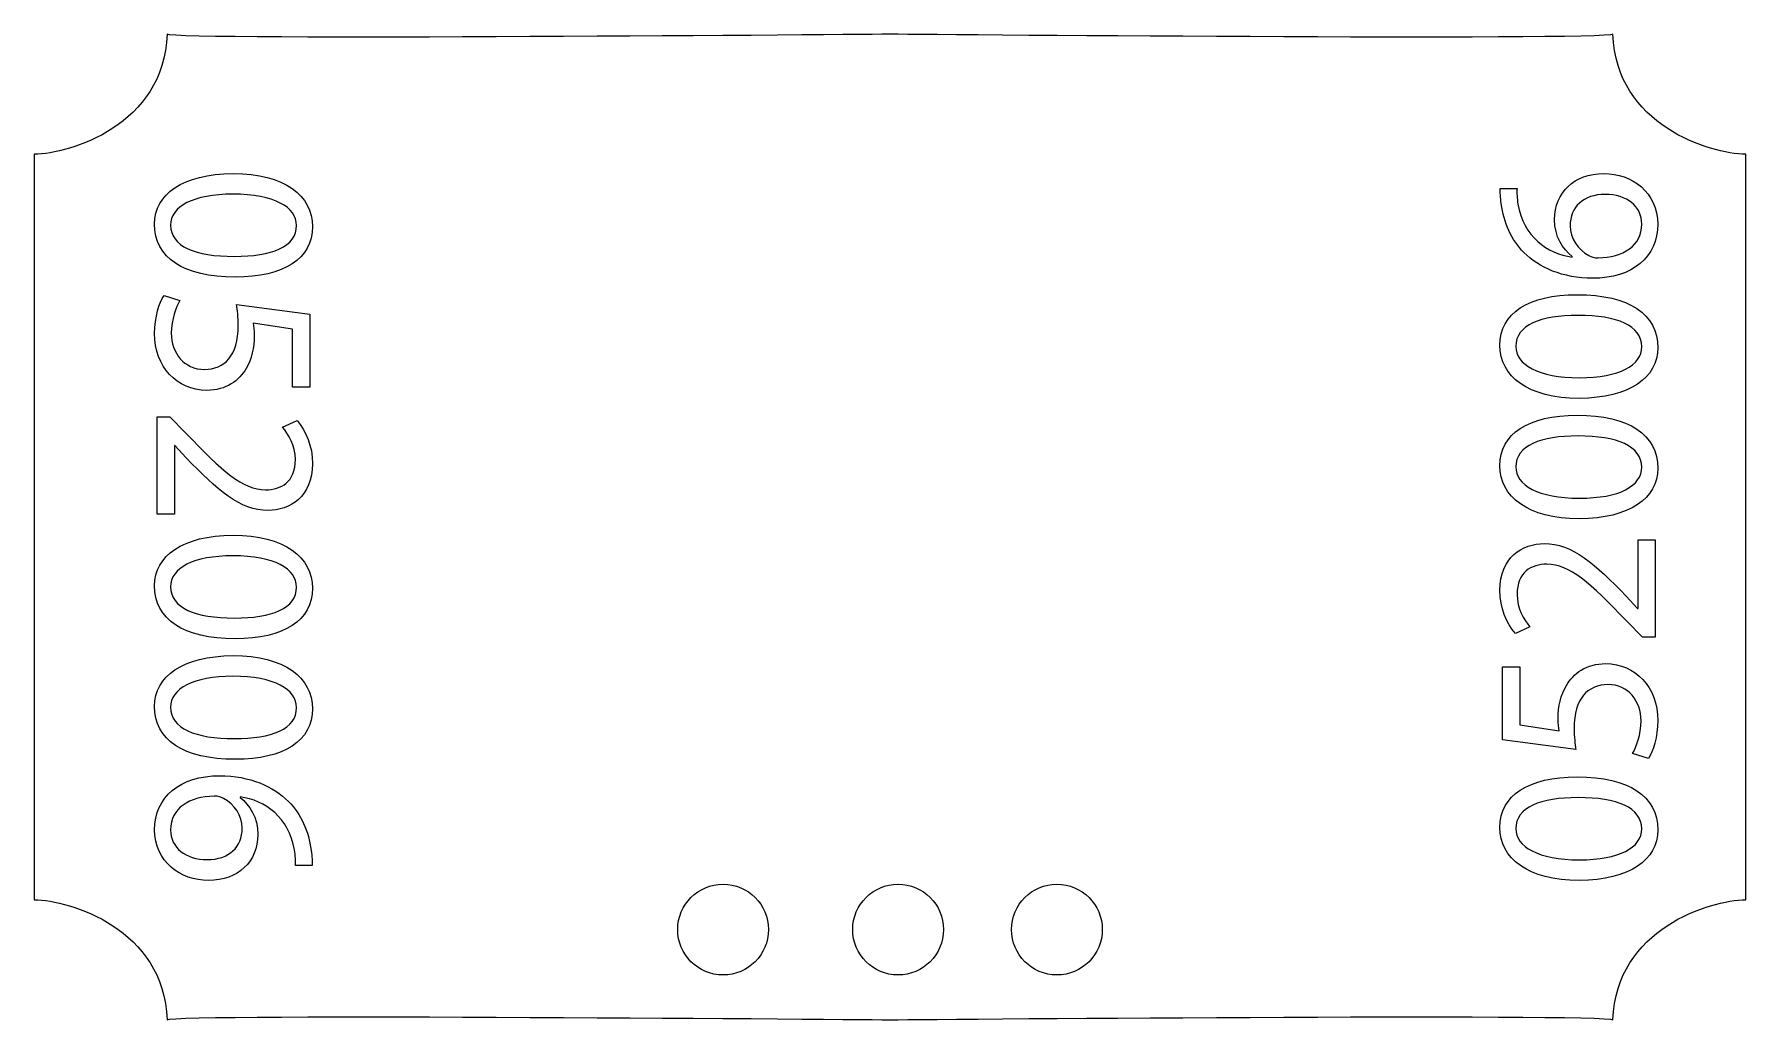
# Model space of a CAD drawing. Header units: centimetres. Extents: x -7 to 7, y -4 to 4.
import ezdxf

# ---------------------------------------------------------------- set-up
doc = ezdxf.new("R2010")
doc.units = ezdxf.units.CM
doc.header["$MEASUREMENT"] = 0
doc.layers.add('Camada 1', color=7, linetype='Continuous')

msp = doc.modelspace()

# ---------------------------------------------------------------- linework, layer by layer
at = {"layer": 'Camada 1'}
for points, knots in [([(6.985, 0), (6.985, 0), (6.985, -3.04271), (6.985, -3.04271), (6.985, -3.04271), (6.69396, -3.04271), (5.92667, -3.28084), (5.90021, -4.02167), (5.90021, -4.02167), (5.87375, -3.96875), (0, -4.02167), (0, -4.02167), (0, -4.02167), (0, -4.02167), (-5.87375, -3.96875), (-5.90021, -4.02167), (-5.90021, -4.02167), (-5.92667, -3.28084), (-6.69396, -3.04271), (-6.985, -3.04271), (-6.985, -3.04271), (-6.985, -3.04271), (-6.985, 0), (-6.985, 0), (-6.985, 0), (-6.985, 0), (-6.985, 3.04271), (-6.985, 3.04271), (-6.985, 3.04271), (-6.69396, 3.04271), (-5.92667, 3.28084), (-5.90021, 4.02167), (-5.90021, 4.02167), (-5.87375, 3.96875), (0, 4.02167), (0, 4.02167), (0, 4.02167), (0, 4.02167), (5.87375, 3.96875), (5.90021, 4.02167), (5.90021, 4.02167), (5.92667, 3.28084), (6.69396, 3.04271), (6.985, 3.04271), (6.985, 3.04271), (6.985, 3.04271), (6.985, 0), (6.985, 0)], [0, 0, 0, 0, 0.07692308, 0.07692308, 0.07692308, 0.07692308, 0.15384615, 0.15384615, 0.15384615, 0.15384615, 0.23076923, 0.23076923, 0.23076923, 0.23076923, 0.30769231, 0.30769231, 0.30769231, 0.30769231, 0.38461538, 0.38461538, 0.38461538, 0.38461538, 0.46153846, 0.46153846, 0.46153846, 0.46153846, 0.53846154, 0.53846154, 0.53846154, 0.53846154, 0.61538462, 0.61538462, 0.61538462, 0.61538462, 0.69230769, 0.69230769, 0.69230769, 0.69230769, 0.76923077, 0.76923077, 0.76923077, 0.76923077, 0.84615385, 0.84615385, 0.84615385, 0.84615385, 1, 1, 1, 1]), ([(-4.7135, 2.45171), (-4.7135, 2.70484), (-4.94361, 2.8851), (-5.36168, 2.8851), (-5.36168, 2.8851), (-5.77398, 2.88126), (-6.00218, 2.71635), (-6.00218, 2.4728), (-6.00218, 2.4728), (-6.00218, 2.19665), (-5.76821, 2.03941), (-5.34443, 2.03941), (-5.34443, 2.03941), (-4.94747, 2.03941), (-4.7135, 2.18898), (-4.7135, 2.45171)], [0, 0, 0, 0, 0.2, 0.2, 0.2, 0.2, 0.4, 0.4, 0.4, 0.4, 0.6, 0.6, 0.6, 0.6, 1, 1, 1, 1]), ([(4.97993, 2.76238), (4.97993, 2.73171), (4.98186, 2.68951), (4.98951, 2.63964), (4.98951, 2.63964), (5.00869, 2.4824), (5.07198, 2.34431), (5.17361, 2.24078), (5.17361, 2.24078), (5.29635, 2.11804), (5.49005, 2.0298), (5.73551, 2.0298), (5.73551, 2.0298), (6.05957, 2.0298), (6.26669, 2.20432), (6.26669, 2.47089), (6.26669, 2.47089), (6.26669, 2.72976), (6.05574, 2.8851), (5.82753, 2.8851), (5.82753, 2.8851), (5.58398, 2.8851), (5.42481, 2.72976), (5.42481, 2.50923), (5.42481, 2.50923), (5.42481, 2.37114), (5.49003, 2.26761), (5.56864, 2.20816), (5.56864, 2.20816), (5.56864, 2.20816), (5.56864, 2.20239), (5.56864, 2.20239), (5.56864, 2.20239), (5.36346, 2.23115), (5.16978, 2.37114), (5.12567, 2.6358), (5.12567, 2.6358), (5.118, 2.68374), (5.11607, 2.72785), (5.118, 2.76235), (5.118, 2.76235), (5.118, 2.76235), (4.97993, 2.76236), (4.97993, 2.76236), (4.97993, 2.76236), (4.97993, 2.76236), (4.97993, 2.76238), (4.97993, 2.76238)], [0, 0, 0, 0, 0.07692308, 0.07692308, 0.07692308, 0.07692308, 0.15384615, 0.15384615, 0.15384615, 0.15384615, 0.23076923, 0.23076923, 0.23076923, 0.23076923, 0.30769231, 0.30769231, 0.30769231, 0.30769231, 0.38461538, 0.38461538, 0.38461538, 0.38461538, 0.46153846, 0.46153846, 0.46153846, 0.46153846, 0.53846154, 0.53846154, 0.53846154, 0.53846154, 0.61538462, 0.61538462, 0.61538462, 0.61538462, 0.69230769, 0.69230769, 0.69230769, 0.69230769, 0.76923077, 0.76923077, 0.76923077, 0.76923077, 0.84615385, 0.84615385, 0.84615385, 0.84615385, 1, 1, 1, 1]), ([(-4.84391, 2.46131), (-4.84391, 2.28679), (-5.04526, 2.20818), (-5.3521, 2.20818), (-5.3521, 2.20818), (-5.67045, 2.20818), (-5.87179, 2.29065), (-5.87179, 2.46324), (-5.87179, 2.46324), (-5.87179, 2.61665), (-5.68769, 2.71637), (-5.3636, 2.71637), (-5.3636, 2.71637), (-5.02417, 2.71637), (-4.84391, 2.60895), (-4.84391, 2.46131)], [0, 0, 0, 0, 0.2, 0.2, 0.2, 0.2, 0.4, 0.4, 0.4, 0.4, 0.6, 0.6, 0.6, 0.6, 1, 1, 1, 1]), ([(6.1363, 2.47089), (6.1363, 2.29447), (5.9848, 2.20049), (5.77962, 2.19665), (5.77962, 2.19665), (5.74895, 2.19665), (5.724, 2.20432), (5.70485, 2.21586), (5.70485, 2.21586), (5.61473, 2.26187), (5.55142, 2.35585), (5.55142, 2.45748), (5.55142, 2.45748), (5.55142, 2.61282), (5.65881, 2.71447), (5.83717, 2.71447), (5.83717, 2.71447), (6.01553, 2.71447), (6.13633, 2.61665), (6.13633, 2.47283), (6.13633, 2.47283), (6.13633, 2.47283), (6.13632, 2.47089), (6.13632, 2.47089), (6.13632, 2.47089), (6.13632, 2.47089), (6.1363, 2.47089), (6.1363, 2.47089)], [0, 0, 0, 0, 0.125, 0.125, 0.125, 0.125, 0.25, 0.25, 0.25, 0.25, 0.375, 0.375, 0.375, 0.375, 0.5, 0.5, 0.5, 0.5, 0.625, 0.625, 0.625, 0.625, 0.75, 0.75, 0.75, 0.75, 1, 1, 1, 1]), ([(-4.73461, 1.14004), (-4.73461, 1.14004), (-4.73461, 1.73643), (-4.73461, 1.73643), (-4.73461, 1.73643), (-4.73461, 1.73643), (-5.33291, 1.81697), (-5.33291, 1.81697), (-5.33291, 1.81697), (-5.32717, 1.77096), (-5.3195, 1.71534), (-5.3195, 1.64438), (-5.3195, 1.64438), (-5.3195, 1.39509), (-5.43457, 1.2877), (-5.59565, 1.28576), (-5.59565, 1.28576), (-5.7625, 1.28576), (-5.86605, 1.42191), (-5.86605, 1.58109), (-5.86605, 1.58109), (-5.86605, 1.69423), (-5.82769, 1.79588), (-5.79702, 1.84766), (-5.79702, 1.84766), (-5.79702, 1.84766), (-5.9255, 1.88986), (-5.9255, 1.88986), (-5.9255, 1.88986), (-5.96386, 1.83041), (-6.0022, 1.71534), (-6.0022, 1.57919), (-6.0022, 1.57919), (-6.0022, 1.30879), (-5.82001, 1.11511), (-5.57649, 1.11511), (-5.57649, 1.11511), (-5.41925, 1.11511), (-5.31185, 1.19565), (-5.25624, 1.29347), (-5.25624, 1.29347), (-5.2102, 1.37017), (-5.18912, 1.46606), (-5.18912, 1.56194), (-5.18912, 1.56194), (-5.18912, 1.60795), (-5.19296, 1.63481), (-5.19679, 1.66357), (-5.19679, 1.66357), (-5.19679, 1.66357), (-4.87654, 1.61563), (-4.87654, 1.61563), (-4.87654, 1.61563), (-4.87654, 1.61563), (-4.87654, 1.14004), (-4.87654, 1.14004), (-4.87654, 1.14004), (-4.87654, 1.14004), (-4.73461, 1.14004), (-4.73461, 1.14004)], [0, 0, 0, 0, 0.0625, 0.0625, 0.0625, 0.0625, 0.125, 0.125, 0.125, 0.125, 0.1875, 0.1875, 0.1875, 0.1875, 0.25, 0.25, 0.25, 0.25, 0.3125, 0.3125, 0.3125, 0.3125, 0.375, 0.375, 0.375, 0.375, 0.4375, 0.4375, 0.4375, 0.4375, 0.5, 0.5, 0.5, 0.5, 0.5625, 0.5625, 0.5625, 0.5625, 0.625, 0.625, 0.625, 0.625, 0.6875, 0.6875, 0.6875, 0.6875, 0.75, 0.75, 0.75, 0.75, 0.8125, 0.8125, 0.8125, 0.8125, 0.875, 0.875, 0.875, 0.875, 1, 1, 1, 1]), ([(4.97803, 1.48331), (4.97803, 1.23018), (5.20814, 1.04992), (5.62621, 1.04992), (5.62621, 1.04992), (6.03851, 1.05376), (6.26671, 1.21867), (6.26671, 1.46222), (6.26671, 1.46222), (6.26671, 1.73837), (6.03274, 1.89561), (5.60896, 1.89561), (5.60896, 1.89561), (5.21197, 1.89561), (4.97803, 1.74604), (4.97803, 1.48331)], [0, 0, 0, 0, 0.2, 0.2, 0.2, 0.2, 0.4, 0.4, 0.4, 0.4, 0.6, 0.6, 0.6, 0.6, 1, 1, 1, 1]), ([(5.10842, 1.47373), (5.10842, 1.64825), (5.30974, 1.72686), (5.61661, 1.72686), (5.61661, 1.72686), (5.93493, 1.72686), (6.1363, 1.64442), (6.1363, 1.4718), (6.1363, 1.4718), (6.1363, 1.31839), (5.9522, 1.21867), (5.62811, 1.21867), (5.62811, 1.21867), (5.28868, 1.21867), (5.10842, 1.32607), (5.10842, 1.47373)], [0, 0, 0, 0, 0.2, 0.2, 0.2, 0.2, 0.4, 0.4, 0.4, 0.4, 0.6, 0.6, 0.6, 0.6, 1, 1, 1, 1]), ([(-5.98109, 0.10451), (-5.98109, 0.10451), (-5.8411, 0.10451), (-5.8411, 0.10451), (-5.8411, 0.10451), (-5.8411, 0.10451), (-5.8411, 0.66445), (-5.8411, 0.66445), (-5.8411, 0.66445), (-5.8411, 0.66445), (-5.83726, 0.66445), (-5.83726, 0.66445), (-5.83726, 0.66445), (-5.83726, 0.66445), (-5.74521, 0.56473), (-5.74521, 0.56473), (-5.74521, 0.56473), (-5.49208, 0.302), (-5.30605, 0.13518), (-5.07595, 0.13518), (-5.07595, 0.13518), (-4.89759, 0.13518), (-4.7135, 0.24832), (-4.7135, 0.51682), (-4.7135, 0.51682), (-4.7135, 0.66065), (-4.76718, 0.78336), (-4.84008, 0.86967), (-4.84008, 0.86967), (-4.84008, 0.86967), (-4.95898, 0.81599), (-4.95898, 0.81599), (-4.95898, 0.81599), (-4.91104, 0.75844), (-4.85352, 0.66446), (-4.85352, 0.55135), (-4.85352, 0.55135), (-4.85352, 0.36532), (-4.97049, 0.30394), (-5.09707, 0.30394), (-5.09707, 0.30394), (-5.285, 0.30587), (-5.44608, 0.4497), (-5.74908, 0.76802), (-5.74908, 0.76802), (-5.74908, 0.76802), (-5.87756, 0.90034), (-5.87756, 0.90034), (-5.87756, 0.90034), (-5.87756, 0.90034), (-5.98112, 0.90032), (-5.98112, 0.90032), (-5.98112, 0.90032), (-5.98112, 0.90032), (-5.98112, 0.10451), (-5.98112, 0.10451), (-5.98112, 0.10451), (-5.98112, 0.10451), (-5.98109, 0.10451), (-5.98109, 0.10451)], [0, 0, 0, 0, 0.0625, 0.0625, 0.0625, 0.0625, 0.125, 0.125, 0.125, 0.125, 0.1875, 0.1875, 0.1875, 0.1875, 0.25, 0.25, 0.25, 0.25, 0.3125, 0.3125, 0.3125, 0.3125, 0.375, 0.375, 0.375, 0.375, 0.4375, 0.4375, 0.4375, 0.4375, 0.5, 0.5, 0.5, 0.5, 0.5625, 0.5625, 0.5625, 0.5625, 0.625, 0.625, 0.625, 0.625, 0.6875, 0.6875, 0.6875, 0.6875, 0.75, 0.75, 0.75, 0.75, 0.8125, 0.8125, 0.8125, 0.8125, 0.875, 0.875, 0.875, 0.875, 1, 1, 1, 1]), ([(4.97803, 0.49953), (4.97803, 0.2464), (5.20814, 0.06614), (5.62621, 0.06614), (5.62621, 0.06614), (6.03851, 0.06998), (6.26671, 0.23489), (6.26671, 0.47844), (6.26671, 0.47844), (6.26671, 0.75459), (6.03274, 0.91183), (5.60896, 0.91183), (5.60896, 0.91183), (5.21197, 0.91183), (4.97803, 0.76226), (4.97803, 0.49953)], [0, 0, 0, 0, 0.2, 0.2, 0.2, 0.2, 0.4, 0.4, 0.4, 0.4, 0.6, 0.6, 0.6, 0.6, 1, 1, 1, 1]), ([(5.10842, 0.48996), (5.10842, 0.66448), (5.30974, 0.74309), (5.61661, 0.74309), (5.61661, 0.74309), (5.93493, 0.74309), (6.1363, 0.66065), (6.1363, 0.48803), (6.1363, 0.48803), (6.1363, 0.33462), (5.9522, 0.2349), (5.62811, 0.2349), (5.62811, 0.2349), (5.28868, 0.2349), (5.10842, 0.34229), (5.10842, 0.48996)], [0, 0, 0, 0, 0.2, 0.2, 0.2, 0.2, 0.4, 0.4, 0.4, 0.4, 0.6, 0.6, 0.6, 0.6, 1, 1, 1, 1]), ([(-4.7135, -0.49953), (-4.7135, -0.2464), (-4.94361, -0.06614), (-5.36168, -0.06614), (-5.36168, -0.06614), (-5.77398, -0.06998), (-6.00218, -0.23489), (-6.00218, -0.47844), (-6.00218, -0.47844), (-6.00218, -0.75459), (-5.76821, -0.91183), (-5.34443, -0.91183), (-5.34443, -0.91183), (-4.94747, -0.91183), (-4.7135, -0.76226), (-4.7135, -0.49953)], [0, 0, 0, 0, 0.2, 0.2, 0.2, 0.2, 0.4, 0.4, 0.4, 0.4, 0.6, 0.6, 0.6, 0.6, 1, 1, 1, 1]), ([(6.24562, -0.10451), (6.24562, -0.10451), (6.10563, -0.10451), (6.10563, -0.10451), (6.10563, -0.10451), (6.10563, -0.10451), (6.10563, -0.66447), (6.10563, -0.66447), (6.10563, -0.66447), (6.10563, -0.66447), (6.10177, -0.66447), (6.10177, -0.66447), (6.10177, -0.66447), (6.10177, -0.66447), (6.00972, -0.56472), (6.00972, -0.56472), (6.00972, -0.56472), (5.75662, -0.30199), (5.57056, -0.13517), (5.34046, -0.13517), (5.34046, -0.13517), (5.16213, -0.13517), (4.97803, -0.24831), (4.97803, -0.51678), (4.97803, -0.51678), (4.97803, -0.66063), (5.03171, -0.78335), (5.10461, -0.86963), (5.10461, -0.86963), (5.10461, -0.86963), (5.22349, -0.81595), (5.22349, -0.81595), (5.22349, -0.81595), (5.17555, -0.75843), (5.11803, -0.66448), (5.11803, -0.55131), (5.11803, -0.55131), (5.11803, -0.36531), (5.235, -0.30392), (5.36155, -0.30392), (5.36155, -0.30392), (5.54951, -0.30583), (5.71056, -0.44965), (6.01359, -0.768), (6.01359, -0.768), (6.01359, -0.768), (6.14207, -0.90032), (6.14207, -0.90032), (6.14207, -0.90032), (6.14207, -0.90032), (6.24562, -0.90032), (6.24562, -0.90032), (6.24562, -0.90032), (6.24562, -0.90032), (6.24562, -0.10451), (6.24562, -0.10451)], [0, 0, 0, 0, 0.06666667, 0.06666667, 0.06666667, 0.06666667, 0.13333333, 0.13333333, 0.13333333, 0.13333333, 0.2, 0.2, 0.2, 0.2, 0.26666667, 0.26666667, 0.26666667, 0.26666667, 0.33333333, 0.33333333, 0.33333333, 0.33333333, 0.4, 0.4, 0.4, 0.4, 0.46666667, 0.46666667, 0.46666667, 0.46666667, 0.53333333, 0.53333333, 0.53333333, 0.53333333, 0.6, 0.6, 0.6, 0.6, 0.66666667, 0.66666667, 0.66666667, 0.66666667, 0.73333333, 0.73333333, 0.73333333, 0.73333333, 0.8, 0.8, 0.8, 0.8, 0.86666667, 0.86666667, 0.86666667, 0.86666667, 1, 1, 1, 1]), ([(-4.84391, -0.48996), (-4.84391, -0.66448), (-5.04526, -0.74309), (-5.3521, -0.74309), (-5.3521, -0.74309), (-5.67045, -0.74309), (-5.87179, -0.66065), (-5.87179, -0.48803), (-5.87179, -0.48803), (-5.87179, -0.33462), (-5.68769, -0.2349), (-5.3636, -0.2349), (-5.3636, -0.2349), (-5.02417, -0.2349), (-4.84391, -0.34229), (-4.84391, -0.48996)], [0, 0, 0, 0, 0.2, 0.2, 0.2, 0.2, 0.4, 0.4, 0.4, 0.4, 0.6, 0.6, 0.6, 0.6, 1, 1, 1, 1]), ([(-4.7135, -1.48331), (-4.7135, -1.23018), (-4.94361, -1.04992), (-5.36168, -1.04992), (-5.36168, -1.04992), (-5.77398, -1.05376), (-6.00218, -1.21867), (-6.00218, -1.46222), (-6.00218, -1.46222), (-6.00218, -1.73837), (-5.76821, -1.89561), (-5.34443, -1.89561), (-5.34443, -1.89561), (-4.94747, -1.89561), (-4.7135, -1.74601), (-4.7135, -1.48331)], [0, 0, 0, 0, 0.2, 0.2, 0.2, 0.2, 0.4, 0.4, 0.4, 0.4, 0.6, 0.6, 0.6, 0.6, 1, 1, 1, 1]), ([(4.99912, -1.14004), (4.99912, -1.14004), (4.99912, -1.73644), (4.99912, -1.73644), (4.99912, -1.73644), (4.99912, -1.73644), (5.59742, -1.81698), (5.59742, -1.81698), (5.59742, -1.81698), (5.59165, -1.77097), (5.58398, -1.71535), (5.58398, -1.64442), (5.58398, -1.64442), (5.58398, -1.3951), (5.69905, -1.28774), (5.86015, -1.2858), (5.86015, -1.2858), (6.02697, -1.2858), (6.13053, -1.42195), (6.13053, -1.5811), (6.13053, -1.5811), (6.13053, -1.69424), (6.09219, -1.79589), (6.0615, -1.84767), (6.0615, -1.84767), (6.0615, -1.84767), (6.18998, -1.88987), (6.18998, -1.88987), (6.18998, -1.88987), (6.22834, -1.83042), (6.26668, -1.71535), (6.26668, -1.5792), (6.26668, -1.5792), (6.26668, -1.3088), (6.08449, -1.11512), (5.84097, -1.11512), (5.84097, -1.11512), (5.68373, -1.11512), (5.57631, -1.19566), (5.52072, -1.29348), (5.52072, -1.29348), (5.47471, -1.37016), (5.4536, -1.46604), (5.4536, -1.56193), (5.4536, -1.56193), (5.4536, -1.60794), (5.45746, -1.6348), (5.46127, -1.66358), (5.46127, -1.66358), (5.46127, -1.66358), (5.14102, -1.61561), (5.14102, -1.61561), (5.14102, -1.61561), (5.14102, -1.61561), (5.14102, -1.14002), (5.14102, -1.14002), (5.14102, -1.14002), (5.14102, -1.14002), (4.99912, -1.14001), (4.99912, -1.14001), (4.99912, -1.14001), (4.99912, -1.14001), (4.99912, -1.14004), (4.99912, -1.14004)], [0, 0, 0, 0, 0.05882353, 0.05882353, 0.05882353, 0.05882353, 0.11764706, 0.11764706, 0.11764706, 0.11764706, 0.17647059, 0.17647059, 0.17647059, 0.17647059, 0.23529412, 0.23529412, 0.23529412, 0.23529412, 0.29411765, 0.29411765, 0.29411765, 0.29411765, 0.35294118, 0.35294118, 0.35294118, 0.35294118, 0.41176471, 0.41176471, 0.41176471, 0.41176471, 0.47058824, 0.47058824, 0.47058824, 0.47058824, 0.52941176, 0.52941176, 0.52941176, 0.52941176, 0.58823529, 0.58823529, 0.58823529, 0.58823529, 0.64705882, 0.64705882, 0.64705882, 0.64705882, 0.70588235, 0.70588235, 0.70588235, 0.70588235, 0.76470588, 0.76470588, 0.76470588, 0.76470588, 0.82352941, 0.82352941, 0.82352941, 0.82352941, 0.88235294, 0.88235294, 0.88235294, 0.88235294, 1, 1, 1, 1]), ([(-4.84391, -1.4737), (-4.84391, -1.64822), (-5.04526, -1.72683), (-5.3521, -1.72683), (-5.3521, -1.72683), (-5.67045, -1.72683), (-5.87179, -1.64439), (-5.87179, -1.47177), (-5.87179, -1.47177), (-5.87179, -1.31836), (-5.68769, -1.21864), (-5.3636, -1.21864), (-5.3636, -1.21864), (-5.02417, -1.21867), (-4.84391, -1.32604), (-4.84391, -1.4737)], [0, 0, 0, 0, 0.2, 0.2, 0.2, 0.2, 0.4, 0.4, 0.4, 0.4, 0.6, 0.6, 0.6, 0.6, 1, 1, 1, 1]), ([(-4.71543, -2.76236), (-4.71543, -2.73169), (-4.71736, -2.68949), (-4.72501, -2.63962), (-4.72501, -2.63962), (-4.74419, -2.48238), (-4.80748, -2.34429), (-4.90911, -2.24076), (-4.90911, -2.24076), (-5.03185, -2.11802), (-5.22553, -2.02978), (-5.47101, -2.02978), (-5.47101, -2.02978), (-5.7951, -2.02978), (-6.00221, -2.2043), (-6.00221, -2.47087), (-6.00221, -2.47087), (-6.00221, -2.72974), (-5.79126, -2.88508), (-5.56305, -2.88508), (-5.56305, -2.88508), (-5.3195, -2.88508), (-5.16033, -2.72974), (-5.16033, -2.50921), (-5.16033, -2.50921), (-5.16033, -2.37112), (-5.22552, -2.26759), (-5.30416, -2.20814), (-5.30416, -2.20814), (-5.30416, -2.20814), (-5.30416, -2.20237), (-5.30416, -2.20237), (-5.30416, -2.20237), (-5.09898, -2.23113), (-4.90527, -2.37112), (-4.86117, -2.63578), (-4.86117, -2.63578), (-4.8535, -2.68372), (-4.85159, -2.72783), (-4.8535, -2.76233), (-4.8535, -2.76233), (-4.8535, -2.76233), (-4.71543, -2.76233), (-4.71543, -2.76233), (-4.71543, -2.76233), (-4.71543, -2.76233), (-4.71543, -2.76236), (-4.71543, -2.76236)], [0, 0, 0, 0, 0.07692308, 0.07692308, 0.07692308, 0.07692308, 0.15384615, 0.15384615, 0.15384615, 0.15384615, 0.23076923, 0.23076923, 0.23076923, 0.23076923, 0.30769231, 0.30769231, 0.30769231, 0.30769231, 0.38461538, 0.38461538, 0.38461538, 0.38461538, 0.46153846, 0.46153846, 0.46153846, 0.46153846, 0.53846154, 0.53846154, 0.53846154, 0.53846154, 0.61538462, 0.61538462, 0.61538462, 0.61538462, 0.69230769, 0.69230769, 0.69230769, 0.69230769, 0.76923077, 0.76923077, 0.76923077, 0.76923077, 0.84615385, 0.84615385, 0.84615385, 0.84615385, 1, 1, 1, 1]), ([(4.97803, -2.45171), (4.97803, -2.70484), (5.20814, -2.8851), (5.62621, -2.8851), (5.62621, -2.8851), (6.03851, -2.88126), (6.26671, -2.71635), (6.26671, -2.4728), (6.26671, -2.4728), (6.26671, -2.19665), (6.03274, -2.03941), (5.60896, -2.03941), (5.60896, -2.03941), (5.21197, -2.03941), (4.97803, -2.18898), (4.97803, -2.45171)], [0, 0, 0, 0, 0.2, 0.2, 0.2, 0.2, 0.4, 0.4, 0.4, 0.4, 0.6, 0.6, 0.6, 0.6, 1, 1, 1, 1]), ([(-5.87179, -2.47089), (-5.87179, -2.29447), (-5.72029, -2.20049), (-5.51511, -2.19665), (-5.51511, -2.19665), (-5.48442, -2.19665), (-5.45949, -2.20432), (-5.44031, -2.21586), (-5.44031, -2.21586), (-5.35017, -2.26187), (-5.2869, -2.35585), (-5.2869, -2.45748), (-5.2869, -2.45748), (-5.2869, -2.61282), (-5.39429, -2.71447), (-5.57262, -2.71447), (-5.57262, -2.71447), (-5.75095, -2.71447), (-5.87178, -2.61665), (-5.87178, -2.47283), (-5.87178, -2.47283), (-5.87178, -2.47283), (-5.87179, -2.47089), (-5.87179, -2.47089)], [0, 0, 0, 0, 0.14285714, 0.14285714, 0.14285714, 0.14285714, 0.28571429, 0.28571429, 0.28571429, 0.28571429, 0.42857143, 0.42857143, 0.42857143, 0.42857143, 0.57142857, 0.57142857, 0.57142857, 0.57142857, 0.71428571, 0.71428571, 0.71428571, 0.71428571, 1, 1, 1, 1]), ([(5.10842, -2.46129), (5.10842, -2.28677), (5.30974, -2.20816), (5.61661, -2.20816), (5.61661, -2.20816), (5.93493, -2.20816), (6.1363, -2.29063), (6.1363, -2.46322), (6.1363, -2.46322), (6.1363, -2.61665), (5.9522, -2.71635), (5.62811, -2.71635), (5.62811, -2.71635), (5.28868, -2.71634), (5.10842, -2.60895), (5.10842, -2.46129)], [0, 0, 0, 0, 0.2, 0.2, 0.2, 0.2, 0.4, 0.4, 0.4, 0.4, 0.6, 0.6, 0.6, 0.6, 1, 1, 1, 1]), ([(-1.3626, -3.65622), (-1.15802, -3.65622), (-0.99218, -3.49038), (-0.99218, -3.2858), (-0.99218, -3.2858), (-0.99218, -3.08125), (-1.15802, -2.91538), (-1.3626, -2.91538), (-1.3626, -2.91538), (-1.56718, -2.91538), (-1.73302, -3.08125), (-1.73302, -3.2858), (-1.73302, -3.2858), (-1.73302, -3.49038), (-1.56718, -3.65622), (-1.3626, -3.65622)], [0, 0, 0, 0, 0.2, 0.2, 0.2, 0.2, 0.4, 0.4, 0.4, 0.4, 0.6, 0.6, 0.6, 0.6, 1, 1, 1, 1]), ([(0.06615, -3.65622), (0.27073, -3.65622), (0.43657, -3.49038), (0.43657, -3.2858), (0.43657, -3.2858), (0.43657, -3.08125), (0.27073, -2.91538), (0.06615, -2.91538), (0.06615, -2.91538), (-0.13843, -2.91538), (-0.30427, -3.08125), (-0.30427, -3.2858), (-0.30427, -3.2858), (-0.30427, -3.49038), (-0.13843, -3.65622), (0.06615, -3.65622)], [0, 0, 0, 0, 0.2, 0.2, 0.2, 0.2, 0.4, 0.4, 0.4, 0.4, 0.6, 0.6, 0.6, 0.6, 1, 1, 1, 1]), ([(1.3626, -3.65622), (1.56718, -3.65622), (1.73302, -3.49038), (1.73302, -3.2858), (1.73302, -3.2858), (1.73302, -3.08125), (1.56718, -2.91538), (1.3626, -2.91538), (1.3626, -2.91538), (1.15802, -2.91538), (0.99218, -3.08125), (0.99218, -3.2858), (0.99218, -3.2858), (0.99219, -3.49038), (1.15803, -3.65622), (1.3626, -3.65622)], [0, 0, 0, 0, 0.2, 0.2, 0.2, 0.2, 0.4, 0.4, 0.4, 0.4, 0.6, 0.6, 0.6, 0.6, 1, 1, 1, 1])]:
    msp.add_open_spline(points, degree=3, knots=knots, dxfattribs=at)

doc.saveas('drawing.dxf')
